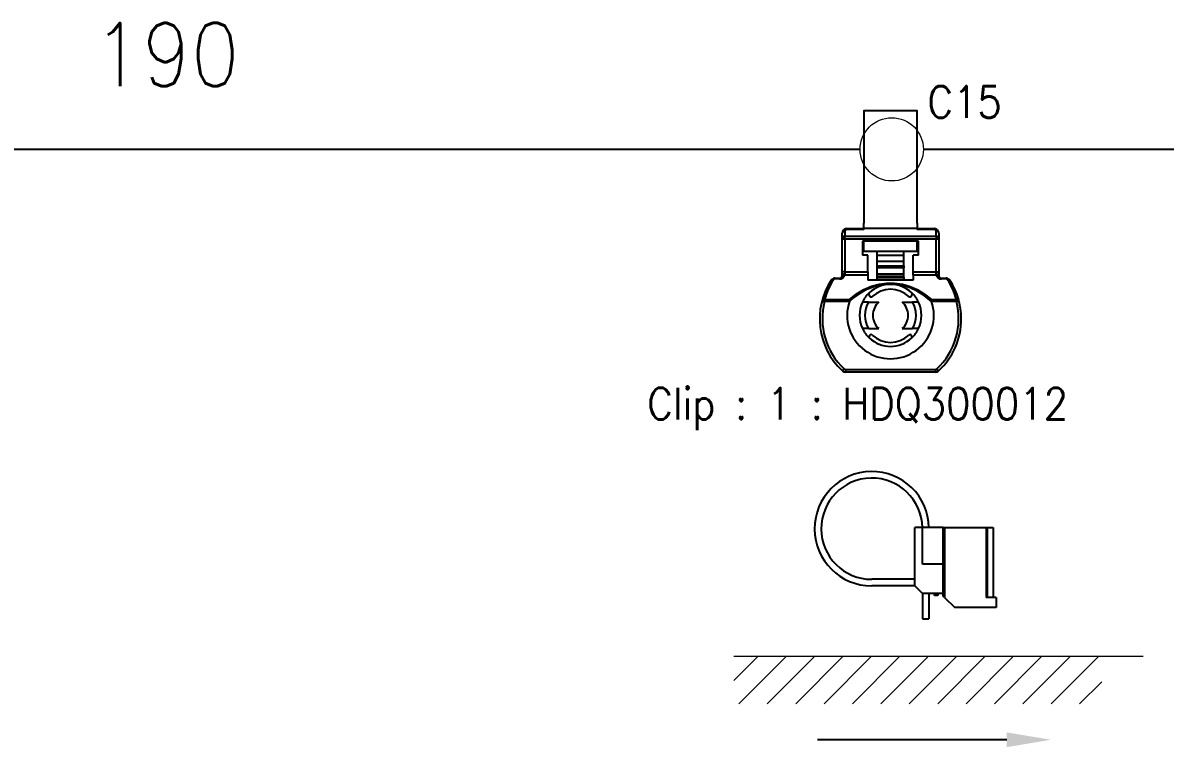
# Model space of a CAD drawing. Header units: inches. Extents: x 47316 to 59086, y 3141 to 11743.
# Drawn here: x 52235.2 to 52325.5, y 6226.8 to 6284 of the extents above; entities that cross this region are included whole.
import ezdxf

# ---------------------------------------------------------------- set-up
doc = ezdxf.new("R2010")
doc.units = ezdxf.units.IN
doc.header["$MEASUREMENT"] = 0
doc.layers.add('_0', color=7, linetype='Continuous', lineweight=0)
doc.styles.get("Standard").update_dxf_attribs({"font": ''})
doc.styles.get('Standard').set_extended_font_data('SimSun')
doc.linetypes.add('_VH_OTCON', pattern='A,0.0001,[7,VeSys.shx,S=0.1,R=0,X=0,Y=0],-0.4,[7,VeSys.shx,S=0.1,R=0,X=0,Y=0],-0.4,["X",Standard,S=1,R=0,X=-0.5,Y=-0.5],-0.0001,[7,VeSys.shx,S=0.1,R=0,X=0,Y=0],-0.4', length=1.2002)

msp = doc.modelspace()

# ---------------------------------------------------------------- linework, layer by layer
at = {"color": 0, "linetype": '_VH_OTCON', "ltscale": 5}
for p, q in [((52301.429, 6274.029), (52190.429, 6274.029)), ((52417.429, 6274.029), (52306.429, 6274.029))]:
    msp.add_line(p, q, dxfattribs=at)
at = {"color": 0, "lineweight": -3}
for p, q in [((52301.729, 6267.764), (52301.729, 6268.184)), ((52305.929, 6268.184), (52305.929, 6267.764)), ((52300.014, 6267.018), (52300.014, 6267.414)), ((52300.224, 6267.562), (52300.224, 6267.167)), ((52300.224, 6266.919), (52300.224, 6267.167)), ((52300.224, 6267.167), (52307.434, 6267.167)), ((52300.364, 6267.702), (52300.364, 6267.764)), ((52300.364, 6267.764), (52301.729, 6267.764)), ((52301.729, 6267.702), (52300.364, 6267.702)), ((52305.929, 6267.764), (52301.729, 6267.764)), ((52301.729, 6267.764), (52301.729, 6267.702)), ((52305.929, 6267.764), (52307.294, 6267.764)), ((52305.929, 6267.702), (52305.929, 6267.764)), ((52307.294, 6267.702), (52305.929, 6267.702)), ((52307.294, 6267.702), (52307.294, 6267.764)), ((52307.434, 6267.167), (52307.434, 6267.562)), ((52307.434, 6267.167), (52307.434, 6266.919)), ((52307.644, 6267.414), (52307.644, 6267.018)), ((52300.014, 6266.919), (52300.014, 6267.018)), ((52300.014, 6264.339), (52300.014, 6266.919)), ((52300.224, 6266.919), (52300.014, 6266.919)), ((52307.434, 6266.919), (52300.224, 6266.919)), ((52300.224, 6266.919), (52300.224, 6264.339)), ((52301.624, 6266.784), (52301.624, 6265.664)), ((52301.729, 6266.784), (52301.624, 6266.784)), ((52305.929, 6266.784), (52301.729, 6266.784)), ((52301.729, 6265.944), (52301.729, 6266.784)), ((52305.929, 6265.944), (52305.929, 6266.784)), ((52306.034, 6266.784), (52305.929, 6266.784)), ((52306.034, 6265.664), (52306.034, 6266.784)), ((52307.434, 6264.339), (52307.434, 6266.919)), ((52307.644, 6266.919), (52307.434, 6266.919)), ((52307.644, 6267.018), (52307.644, 6266.919)), ((52307.644, 6266.919), (52307.644, 6264.339)), ((52302.044, 6265.664), (52301.624, 6265.664)), ((52305.929, 6265.944), (52301.729, 6265.944)), ((52302.044, 6264.339), (52302.044, 6265.664)), ((52302.779, 6265.629), (52302.779, 6265.944)), ((52302.779, 6265.174), (52302.779, 6265.629)), ((52304.879, 6265.629), (52302.779, 6265.629)), ((52304.879, 6265.629), (52304.879, 6265.944)), ((52304.879, 6265.174), (52304.879, 6265.629)), ((52305.614, 6264.339), (52305.614, 6265.664)), ((52306.034, 6265.664), (52305.614, 6265.664)), ((52302.779, 6264.825), (52302.779, 6265.174)), ((52304.879, 6265.174), (52302.779, 6265.174)), ((52302.779, 6264.667), (52302.779, 6264.825)), ((52302.779, 6264.825), (52304.879, 6264.825)), ((52302.779, 6264.174), (52302.779, 6264.667)), ((52304.879, 6264.667), (52302.779, 6264.667)), ((52304.879, 6264.825), (52304.879, 6265.174)), ((52304.879, 6264.825), (52304.879, 6264.667)), ((52304.879, 6264.174), (52304.879, 6264.667)), ((52299.433, 6263.782), (52299.433, 6263.844)), ((52299.433, 6263.844), (52299.804, 6263.844)), ((52299.804, 6263.782), (52299.433, 6263.782)), ((52299.804, 6263.782), (52299.804, 6263.844)), ((52300.014, 6264.054), (52300.014, 6264.339)), ((52300.224, 6264.339), (52300.014, 6264.339)), ((52302.044, 6264.092), (52300.21, 6264.092)), ((52300.224, 6264.339), (52302.044, 6264.339)), ((52300.224, 6264.339), (52300.224, 6264.161)), ((52302.044, 6264.339), (52302.044, 6264.092)), ((52302.044, 6264.092), (52302.044, 6263.696)), ((52305.614, 6263.696), (52302.044, 6263.696)), ((52302.779, 6263.977), (52302.779, 6264.174)), ((52304.879, 6264.174), (52302.779, 6264.174)), ((52302.779, 6263.906), (52302.779, 6263.977)), ((52304.879, 6263.977), (52302.779, 6263.977)), ((52302.779, 6263.696), (52302.779, 6263.906)), ((52302.779, 6263.906), (52304.879, 6263.906)), ((52304.879, 6263.977), (52304.879, 6264.174)), ((52304.879, 6263.906), (52304.879, 6263.977)), ((52304.879, 6263.906), (52304.879, 6263.696)), ((52305.614, 6264.339), (52307.434, 6264.339)), ((52305.614, 6264.092), (52305.614, 6264.339)), ((52307.449, 6264.092), (52305.614, 6264.092)), ((52305.614, 6264.092), (52305.614, 6263.696)), ((52307.434, 6264.161), (52307.434, 6264.339)), ((52307.434, 6264.339), (52307.644, 6264.339)), ((52307.644, 6264.339), (52307.644, 6264.054)), ((52307.854, 6263.844), (52308.226, 6263.844)), ((52307.854, 6263.782), (52307.854, 6263.844)), ((52308.226, 6263.782), (52307.854, 6263.782)), ((52308.226, 6263.782), (52308.226, 6263.844)), ((52302.149, 6262.496), (52302.149, 6262.687)), ((52305.509, 6262.687), (52305.509, 6262.496)), ((52298.417, 6262.061), (52298.62, 6262.007)), ((52298.62, 6262.156), (52298.62, 6262.007)), ((52298.62, 6262.156), (52300.598, 6262.156)), ((52300.584, 6262.013), (52298.62, 6262.007)), ((52302.092, 6261.954), (52301.616, 6261.954)), ((52302.092, 6261.954), (52302.903, 6261.954)), ((52304.755, 6261.954), (52305.567, 6261.954)), ((52306.043, 6261.954), (52305.567, 6261.954)), ((52307.061, 6262.156), (52309.039, 6262.156)), ((52309.039, 6262.007), (52307.075, 6262.013)), ((52309.039, 6262.007), (52309.039, 6262.156)), ((52309.039, 6262.007), (52309.242, 6262.061)), ((52302.092, 6259.854), (52301.616, 6259.854)), ((52302.092, 6259.854), (52302.903, 6259.854)), ((52302.149, 6259.12), (52302.149, 6259.242)), ((52304.755, 6259.854), (52305.567, 6259.854)), ((52305.509, 6259.242), (52305.509, 6259.12)), ((52306.043, 6259.854), (52305.567, 6259.854)), ((52300.165, 6256.671), (52300.022, 6256.517)), ((52300.26, 6256.634), (52300.26, 6256.424)), ((52300.26, 6256.634), (52307.399, 6256.634)), ((52307.399, 6256.424), (52300.26, 6256.424)), ((52307.399, 6256.634), (52307.399, 6256.424)), ((52307.494, 6256.671), (52307.637, 6256.517))]:
    msp.add_line(p, q, dxfattribs=at)
msp.add_line((52313.017, 6227.356), (52298.069, 6227.356))
for points in [[(52305.929, 6268.184), (52305.929, 6270.984), (52305.929, 6277.074), (52301.729, 6277.074), (52301.729, 6270.984), (52301.729, 6268.184)], [(52300.224, 6267.562), (52300.144, 6267.551), (52300.076, 6267.519), (52300.05, 6267.496), (52300.03, 6267.471), (52300.018, 6267.443), (52300.014, 6267.414)], [(52300.224, 6267.167), (52300.144, 6267.155), (52300.076, 6267.123), (52300.05, 6267.101), (52300.03, 6267.075), (52300.014, 6267.018)], [(52307.644, 6267.414), (52307.64, 6267.443), (52307.629, 6267.47), (52307.609, 6267.496), (52307.551, 6267.537), (52307.434, 6267.562)], [(52307.644, 6267.018), (52307.64, 6267.047), (52307.629, 6267.075), (52307.609, 6267.1), (52307.551, 6267.141), (52307.434, 6267.167)], [(52299.316, 6263.719), (52299.261, 6263.73), (52299.211, 6263.728), (52299.169, 6263.713), (52299.14, 6263.685)], [(52300.21, 6264.092), (52300.14, 6264.092), (52300.078, 6264.075), (52300.007, 6263.998)], [(52300.224, 6264.161), (52300.144, 6264.153), (52300.076, 6264.129), (52300.05, 6264.113), (52300.03, 6264.095), (52300.014, 6264.054)], [(52307.644, 6264.054), (52307.64, 6264.075), (52307.629, 6264.095), (52307.609, 6264.113), (52307.551, 6264.143), (52307.434, 6264.161)], [(52307.652, 6263.998), (52307.642, 6264.022), (52307.627, 6264.043), (52307.606, 6264.061), (52307.552, 6264.086), (52307.449, 6264.092)], [(52308.519, 6263.685), (52308.506, 6263.7), (52308.49, 6263.713), (52308.448, 6263.728), (52308.343, 6263.719)], [(52303.829, 6263.365), (52303.217, 6263.32), (52302.595, 6263.182), (52301.955, 6262.939), (52301.616, 6262.765), (52301.269, 6262.552), (52300.931, 6262.307), (52300.584, 6262.014)], [(52300.598, 6262.156), (52301.127, 6262.582), (52301.709, 6262.937), (52302.336, 6263.208), (52302.926, 6263.372), (52303.534, 6263.454), (52304.148, 6263.452), (52304.77, 6263.364), (52305.373, 6263.19), (52305.946, 6262.939), (52306.53, 6262.583), (52307.061, 6262.156)], [(52307.075, 6262.014), (52306.489, 6262.484), (52305.926, 6262.829), (52305.382, 6263.074), (52304.856, 6263.238), (52304.34, 6263.333), (52303.829, 6263.365)], [(52298.62, 6262.156), (52298.55, 6262.156), (52298.488, 6262.139), (52298.463, 6262.124), (52298.442, 6262.106), (52298.417, 6262.061)], [(52300.598, 6262.156), (52300.565, 6262.106), (52300.565, 6262.042), (52300.578, 6262.013)], [(52307.081, 6262.013), (52307.099, 6262.075), (52307.081, 6262.134), (52307.061, 6262.156)], [(52309.242, 6262.061), (52309.232, 6262.084), (52309.217, 6262.106), (52309.196, 6262.124), (52309.142, 6262.149), (52309.039, 6262.156)]]:
    msp.add_lwpolyline(points, dxfattribs=at)
at = {"color": 0, "linetype": 'Continuous', "lineweight": 15}
msp.add_circle((52303.929, 6274.029), 2.5, dxfattribs=at)
at = {"color": 0, "lineweight": -3}
for centre, radius, start, end in [((52300.374, 6267.411), 0.36, 157.95429, 179.58845), ((52300.364, 6267.414), 0.35, 90, 157.75404), ((52300.364, 6267.562), 0.14, 89.99345, 179.99722), ((52307.294, 6267.414), 0.35, 22.24566, 90), ((52307.294, 6267.562), 0.14, 0.00336, 90.00535), ((52307.285, 6267.411), 0.36, 0.41331, 22.04361), ((52303.829, 6260.624), 5.6, 146.86138, 227.16658), ((52303.839, 6260.768), 5.401, 146.87928, 165.11157), ((52299.433, 6263.494), 0.35, 90, 146.86138), ((52299.433, 6263.642), 0.14, 90.01511, 146.8341), ((52299.804, 6264.202), 0.42, 270.0009, 344.70976), ((52299.803, 6264.056), 0.212, 270.43276, 344.27656), ((52299.804, 6264.054), 0.21, 344.71014, 0), ((52300.051, 6264.162), 0.173, 336.05777, 359.60927), ((52307.608, 6264.162), 0.173, 180.3791, 203.9378), ((52307.854, 6264.202), 0.42, 195.29026, 269.99904), ((52307.854, 6264.054), 0.21, 180.00001, 195.28988), ((52307.856, 6264.056), 0.212, 195.72345, 269.56724), ((52308.226, 6263.494), 0.35, 33.13863, 90), ((52308.226, 6263.642), 0.14, 33.13994, 90.00134), ((52303.82, 6260.768), 5.401, 14.88843, 33.12072), ((52303.829, 6260.624), 5.6, 0, 33.13863), ((52303.829, 6260.904), 2.45, 133.29181, 154.62307), ((52303.829, 6260.904), 2.45, 46.70819, 133.29181), ((52303.829, 6260.869), 2.1, 46.56746, 133.43254), ((52303.829, 6260.904), 2.45, 25.37693, 46.70819), ((52303.829, 6260.624), 5.39, 165.12948, 227.16658), ((52303.829, 6260.904), 3.43, 161.13434, 18.86567), ((52303.829, 6260.904), 2.45, 154.62307, 205.37693), ((52303.829, 6260.904), 2.03, 148.85261, 211.14739), ((52302.289, 6262.496), 0.14, 180.00001, 313.43255), ((52303.829, 6260.904), 1.4, 131.40962, 228.59038), ((52303.829, 6260.904), 1.4, 311.40963, 48.59038), ((52305.369, 6262.496), 0.14, 226.56747, 0), ((52303.829, 6260.904), 2.03, 328.8526, 31.14739), ((52303.829, 6260.904), 2.45, 334.62307, 25.37693), ((52303.829, 6260.624), 5.39, 312.83343, 14.87052), ((52303.829, 6260.624), 5.6, 312.83343, 0), ((52303.829, 6260.904), 2.45, 205.37693, 226.7082), ((52302.289, 6259.242), 0.14, 46.56746, 180.00001), ((52303.829, 6260.904), 2.45, 226.7082, 313.29182), ((52303.829, 6260.869), 2.1, 226.56747, 313.43255), ((52305.369, 6259.242), 0.14, 0.00001, 133.43254), ((52303.829, 6260.904), 2.45, 313.29182, 334.62307), ((52300.26, 6256.774), 0.35, 227.16658, 270), ((52300.26, 6256.774), 0.14, 227.16658, 270), ((52307.399, 6256.774), 0.14, 270, 312.83343), ((52307.399, 6256.774), 0.35, 270, 312.83343)]:
    msp.add_arc(centre, radius, start, end, dxfattribs=at)
msp.add_solid([(52313.017, 6227.939), (52316.517, 6227.356), (52313.017, 6226.773)])
at = {"layer": '_0', "color": 0, "linetype": 'ByBlock', "lineweight": -3, "ltscale": 0.2875}
msp.add_line((52305.75, 6239.524), (52305.75, 6244.124), dxfattribs=at)
msp.add_line((52305.75, 6239.524), (52305.75, 6244.124), dxfattribs=at)
at = {"layer": '_0', "color": 0, "linetype": 'ByBlock', "lineweight": -3, "ltscale": 0.0375}
msp.add_line((52306.35, 6244.124), (52305.75, 6244.124), dxfattribs=at)
msp.add_line((52306.35, 6244.124), (52305.75, 6244.124), dxfattribs=at)
at = {"layer": '_0', "color": 0, "linetype": 'ByBlock', "lineweight": -3, "ltscale": 0.18}
msp.add_line((52306.35, 6241.243), (52306.35, 6244.124), dxfattribs=at)
msp.add_line((52306.35, 6241.243), (52306.35, 6244.124), dxfattribs=at)
at = {"layer": '_0', "color": 0, "linetype": 'ByBlock', "lineweight": -3, "ltscale": 0.102907}
for p, q in [((52307.996, 6244.124), (52306.35, 6244.124)), ((52307.996, 6244.124), (52306.35, 6244.124)), ((52307.996, 6241.243), (52306.35, 6241.243)), ((52307.996, 6241.243), (52306.35, 6241.243)), ((52307.996, 6238.924), (52306.35, 6238.924)), ((52307.996, 6238.924), (52306.35, 6238.924))]:
    msp.add_line(p, q, dxfattribs=at)
at = {"layer": '_0', "color": 0, "linetype": 'ByBlock', "lineweight": -3, "ltscale": 0.007093}
for p, q in [((52307.996, 6244.124), (52308.11, 6244.124)), ((52307.996, 6244.124), (52308.11, 6244.124)), ((52311.39, 6244.124), (52311.503, 6244.124)), ((52311.39, 6244.124), (52311.503, 6244.124))]:
    msp.add_line(p, q, dxfattribs=at)
at = {"layer": '_0', "color": 0, "linetype": 'ByBlock', "lineweight": -3, "ltscale": 0.325}
msp.add_line((52307.996, 6238.924), (52307.996, 6244.124), dxfattribs=at)
msp.add_line((52307.996, 6238.924), (52307.996, 6244.124), dxfattribs=at)
at = {"layer": '_0', "color": 0, "linetype": 'ByBlock', "lineweight": -3, "ltscale": 0.345}
for p, q in [((52308.11, 6244.124), (52308.11, 6238.604)), ((52308.11, 6244.124), (52308.11, 6238.604)), ((52311.39, 6244.124), (52311.39, 6238.604)), ((52311.39, 6244.124), (52311.39, 6238.604)), ((52311.503, 6238.604), (52311.503, 6244.124)), ((52311.503, 6238.604), (52311.503, 6244.124)), ((52311.95, 6244.124), (52311.95, 6238.604)), ((52311.95, 6244.124), (52311.95, 6238.604))]:
    msp.add_line(p, q, dxfattribs=at)
at = {"layer": '_0', "color": 0, "linetype": 'ByBlock', "lineweight": -3, "ltscale": 0.205}
for p, q in [((52308.11, 6244.124), (52311.39, 6244.124)), ((52308.11, 6244.124), (52311.39, 6244.124)), ((52312.19, 6237.804), (52308.91, 6237.804)), ((52312.19, 6237.804), (52308.91, 6237.804))]:
    msp.add_line(p, q, dxfattribs=at)
at = {"layer": '_0', "color": 0, "linetype": 'ByBlock', "lineweight": -3, "ltscale": 0.027907}
msp.add_line((52311.503, 6244.124), (52311.95, 6244.124), dxfattribs=at)
msp.add_line((52311.503, 6244.124), (52311.95, 6244.124), dxfattribs=at)
at = {"layer": '_0', "color": 0, "linetype": 'ByBlock', "lineweight": -3, "ltscale": 0.2125}
for p, q in [((52305.75, 6240.043), (52302.35, 6240.043)), ((52305.75, 6240.043), (52302.35, 6240.043)), ((52305.75, 6239.524), (52302.35, 6239.524)), ((52305.75, 6239.524), (52302.35, 6239.524))]:
    msp.add_line(p, q, dxfattribs=at)
at = {"layer": '_0', "color": 0, "linetype": 'ByBlock', "lineweight": -3, "ltscale": 0.053033}
msp.add_line((52305.75, 6239.524), (52306.35, 6238.924), dxfattribs=at)
msp.add_line((52305.75, 6239.524), (52306.35, 6238.924), dxfattribs=at)
at = {"layer": '_0', "color": 0, "linetype": 'ByBlock', "lineweight": -3, "ltscale": 0.125}
for p, q in [((52306.35, 6238.924), (52306.35, 6236.924)), ((52306.35, 6238.924), (52306.35, 6236.924)), ((52306.87, 6238.924), (52306.87, 6236.924)), ((52306.87, 6238.924), (52306.87, 6236.924))]:
    msp.add_line(p, q, dxfattribs=at)
at = {"layer": '_0', "color": 0, "linetype": 'ByBlock', "lineweight": -3, "ltscale": 0.010773}
for p, q in [((52307.311, 6238.751), (52307.311, 6238.924)), ((52307.311, 6238.751), (52307.311, 6238.924)), ((52307.568, 6238.924), (52307.568, 6238.751)), ((52307.568, 6238.924), (52307.568, 6238.751))]:
    msp.add_line(p, q, dxfattribs=at)
at = {"layer": '_0', "color": 0, "linetype": 'ByBlock', "lineweight": -3, "ltscale": 0.016051}
msp.add_line((52307.568, 6238.751), (52307.311, 6238.751), dxfattribs=at)
msp.add_line((52307.568, 6238.751), (52307.311, 6238.751), dxfattribs=at)
at = {"layer": '_0', "color": 0, "linetype": 'ByBlock', "lineweight": -3, "ltscale": 0.012906}
msp.add_line((52307.996, 6238.717), (52307.996, 6238.924), dxfattribs=at)
msp.add_line((52307.996, 6238.717), (52307.996, 6238.924), dxfattribs=at)
at = {"layer": '_0', "color": 0, "linetype": 'ByBlock', "lineweight": -3, "ltscale": 0.010032}
msp.add_line((52308.11, 6238.604), (52307.996, 6238.717), dxfattribs=at)
msp.add_line((52308.11, 6238.604), (52307.996, 6238.717), dxfattribs=at)
at = {"layer": '_0', "color": 0, "linetype": 'ByBlock', "lineweight": -3, "ltscale": 0.070711}
msp.add_line((52308.11, 6238.604), (52308.91, 6237.804), dxfattribs=at)
msp.add_line((52308.11, 6238.604), (52308.91, 6237.804), dxfattribs=at)
at = {"layer": '_0', "color": 0, "linetype": 'ByBlock', "lineweight": -3, "ltscale": 0.05}
for q in [(52311.39, 6238.604), (52311.39, 6238.604), (52312.19, 6237.804), (52312.19, 6237.804)]:
    msp.add_line((52312.19, 6238.604), q, dxfattribs=at)
at = {"layer": '_0', "color": 0, "linetype": 'ByBlock', "lineweight": -3, "ltscale": 0.0325}
msp.add_line((52306.35, 6236.924), (52306.87, 6236.924), dxfattribs=at)
msp.add_line((52306.35, 6236.924), (52306.87, 6236.924), dxfattribs=at)
at = {"layer": '_0', "color": 7}
for p, q in [((52291.442, 6232.041, 0), (52293.354, 6233.954, 0)), ((52291.442, 6233.954, 0), (52323.807, 6233.954, 0)), ((52291.844, 6230.199, 0), (52295.599, 6233.954, 0)), ((52294.089, 6230.199, 0), (52297.844, 6233.954, 0)), ((52296.335, 6230.199, 0), (52300.089, 6233.954, 0)), ((52298.58, 6230.199, 0), (52302.334, 6233.954, 0)), ((52300.825, 6230.199, 0), (52304.579, 6233.954, 0)), ((52303.07, 6230.199, 0), (52306.824, 6233.954, 0)), ((52305.315, 6230.199, 0), (52309.069, 6233.954, 0)), ((52307.56, 6230.199, 0), (52311.314, 6233.954, 0)), ((52309.805, 6230.199, 0), (52313.559, 6233.954, 0)), ((52312.05, 6230.199, 0), (52315.805, 6233.954, 0)), ((52314.295, 6230.199, 0), (52318.05, 6233.954, 0)), ((52316.54, 6230.199, 0), (52320.295, 6233.954, 0)), ((52318.785, 6230.199, 0), (52320.531, 6231.944, 0))]:
    msp.add_line(p, q, dxfattribs=at)
at = {"layer": '_0', "color": 0, "linetype": 'ByBlock', "lineweight": -3}
for radius, start in [(4.52, 1.01414), (4.52, 1.01414), (4, 1.14598), (4, 1.14598)]:
    msp.add_arc((52302.35, 6244.043), radius, start, 269.99999, dxfattribs=at)

# ---------------------------------------------------------------- texts
at = {"color": 7, "linetype": '_VH_OTCON', "lineweight": 18, "ltscale": 5, "insert": (52240.787, 6284.029), "char_height": 5, "width": 12.85714, "attachment_point": 1}
msp.add_mtext('\\Fromans.shx;\\W0.9000000000;\\T1.0000000000;\\o\\l190', dxfattribs=at)
at = {"color": 21, "linetype": 'Continuous', "lineweight": 15, "insert": (52306.751, 6279.029), "char_height": 2.5, "width": 6.53571, "attachment_point": 1}
msp.add_mtext('\\Fromans.shx;\\W0.9000000000;\\T1.0000000000;\\o\\lC15', dxfattribs=at)
at = {"color": 42, "linetype": 'Continuous', "lineweight": 15, "insert": (52284.597, 6255.174), "char_height": 2.5, "width": 39.10714, "attachment_point": 1}
msp.add_mtext('\\Fromans.shx;\\W0.9000000000;\\T1.0000000000;\\o\\lClip : 1 : HDQ300012', dxfattribs=at)

doc.saveas('drawing.dxf')
